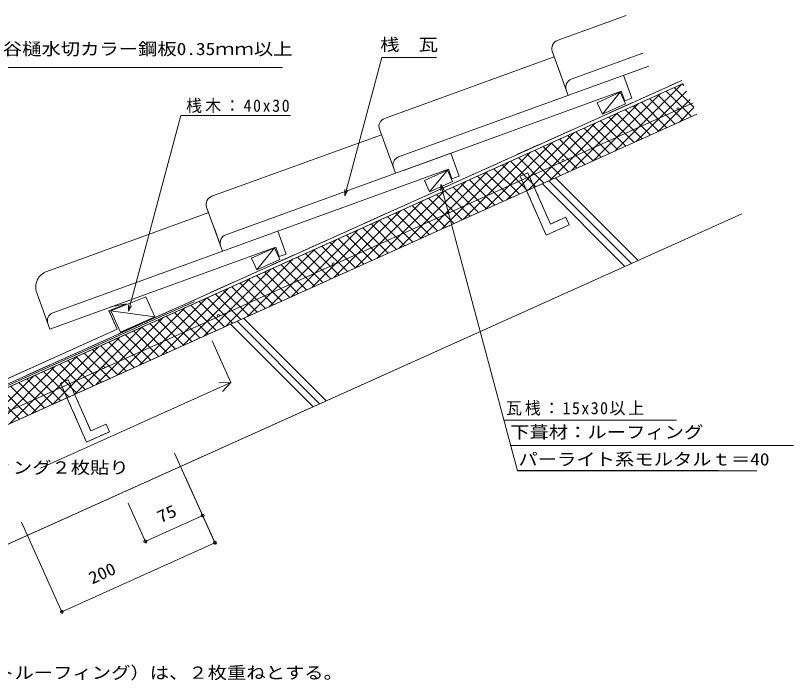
# Model space of a CAD drawing. Units: millimetres, scale not verified. Extents: x -947 to 947, y -431 to 477.
# Drawn here: x 21 to 947, y -395 to 396 of the extents above; entities that cross this region are included whole.
import ezdxf
from ezdxf.enums import TextEntityAlignment as Align

# ---------------------------------------------------------------- set-up
doc = ezdxf.new("R2010")
doc.units = ezdxf.units.MM
doc.header["$LTSCALE"] = 10
doc.linetypes.add('DASHED1', pattern=[1.8, 1.2, -0.6])
doc.linetypes.add('DASHED3', pattern=[4, 3, -1])
for name, color, linetype, lineweight in [('0-0_LAYER001', 1, 'Continuous', 18), ('0-1_LAYER003', 7, 'Continuous', 18), ('0-2_LAYER004', 2, 'Continuous', 18), ('0-3_LAYER005', 2, 'Continuous', 18), ('0-4_LAYER006', 2, 'Continuous', 18)]:
    doc.layers.add(name, color=color, linetype=linetype, lineweight=lineweight)
doc.styles.add('ＭＳ ゴシック', font='')
doc.styles.get('ＭＳ ゴシック').set_extended_font_data('MS Gothic')

msp = doc.modelspace()

# ---------------------------------------------------------------- linework, layer by layer
at = {"layer": '0-0_LAYER001', "color": 4}
for p, q in [((665.83, 366.74), (747.68, 396.44)), ((659.84, 353.93), (678.88, 301.45)), ((460.12, 274.03), (662.23, 347.35)), ((682.49, 320.84), (767.78, 351.78)), ((476.77, 228.12), (774.77, 336.24)), ((665.64, 337.95), (678.88, 301.45)), ((744.69, 325.32), (754.58, 298.06)), ((454.13, 261.21), (473.17, 208.73)), ((454.13, 261.21), (473.17, 208.73)), ((254.41, 181.31), (456.52, 254.63)), ((548.86, 205.34), (540.4, 202.27)), ((248.42, 168.5), (267.46, 116.01)), ((58.1, 92), (250.81, 161.92)), ((257.63, 143.12), (267.46, 116.01)), ((333.26, 139.89), (343.15, 112.63)), ((330.6, 120.84), (61.75, 23.3)), ((330.6, 120.84), (334.69, 109.56)), ((343.15, 112.63), (334.69, 109.56)), ((46.12, 66.38), (61.75, 23.3))]:
    msp.add_line(p, q, dxfattribs=at)
at = {"layer": '0-0_LAYER001'}
for p, q in [((814.77, 315.18), (816.65, 313.3)), ((734.17, 235.04), (813.92, 314.8)), ((759.88, 246.61), (819.73, 306.46)), ((795.27, 306.4), (825.52, 276.15)), ((805.02, 310.79), (828.22, 287.59)), ((708.46, 223.47), (788.21, 303.22)), ((775.76, 297.62), (806.01, 267.37)), ((785.51, 302.01), (815.76, 271.76)), ((785.6, 258.19), (824.12, 296.71)), ((682.74, 211.9), (762.5, 291.65)), ((756.25, 288.84), (786.5, 258.59)), ((766.01, 293.23), (796.26, 262.98)), ((657.03, 200.33), (736.78, 280.08)), ((736.75, 280.07), (767, 249.82)), ((746.5, 284.46), (776.75, 254.21)), ((811.31, 269.76), (828.51, 286.95)), ((717.24, 271.29), (747.49, 241.04)), ((726.99, 275.68), (757.24, 245.43)), ((631.32, 188.76), (711.07, 268.51)), ((697.73, 262.51), (727.99, 232.26)), ((707.49, 266.9), (737.74, 236.65)), ((605.6, 177.19), (685.36, 256.94)), ((678.23, 253.73), (708.48, 223.48)), ((687.98, 258.12), (718.23, 227.87)), ((579.89, 165.62), (659.64, 245.37)), ((658.72, 244.96), (688.97, 214.7)), ((668.47, 249.34), (698.73, 219.09)), ((554.18, 154.05), (633.93, 233.8)), ((629.46, 231.79), (659.71, 201.54)), ((639.22, 236.18), (669.47, 205.93)), ((648.97, 240.57), (679.22, 210.32)), ((609.96, 223.01), (640.21, 192.76)), ((619.71, 227.4), (649.96, 197.15)), ((528.47, 142.48), (608.22, 222.23)), ((590.45, 214.23), (620.7, 183.98)), ((600.2, 218.62), (630.45, 188.37)), ((502.75, 130.91), (582.5, 210.66)), ((570.94, 205.45), (601.19, 175.2)), ((580.7, 209.84), (610.95, 179.59)), ((477.04, 119.33), (556.79, 199.09)), ((551.44, 196.68), (581.69, 166.43)), ((561.19, 201.07), (591.44, 170.82)), ((451.33, 107.76), (531.08, 187.52)), ((531.93, 187.9), (562.18, 157.65)), ((541.68, 192.29), (571.93, 162.04)), ((425.61, 96.19), (505.37, 175.95)), ((512.42, 179.12), (542.67, 148.87)), ((522.18, 183.51), (552.43, 153.26)), ((492.92, 170.34), (523.17, 140.09)), ((502.67, 174.73), (532.92, 144.48)), ((399.9, 84.62), (479.65, 164.37)), ((473.41, 161.57), (503.66, 131.31)), ((483.16, 165.95), (513.41, 135.7)), ((374.19, 73.05), (453.94, 152.8)), ((444.15, 148.4), (474.4, 118.15)), ((453.9, 152.79), (484.16, 122.54)), ((463.66, 157.18), (493.91, 126.93)), ((348.47, 61.48), (428.23, 141.23)), ((424.64, 139.62), (454.9, 109.37)), ((434.4, 144.01), (464.65, 113.76)), ((322.76, 49.91), (402.51, 129.66)), ((405.14, 130.84), (435.39, 100.59)), ((414.89, 135.23), (445.14, 104.98)), ((385.63, 122.07), (415.88, 91.81)), ((395.39, 126.45), (425.64, 96.2)), ((297.05, 38.34), (376.8, 118.09)), ((366.13, 113.29), (396.38, 83.04)), ((375.88, 117.68), (406.13, 87.43)), ((271.34, 26.77), (351.09, 106.52)), ((346.62, 104.51), (376.87, 74.26)), ((356.37, 108.9), (386.62, 78.65)), ((245.62, 15.2), (325.37, 94.95)), ((327.11, 95.73), (357.36, 65.48)), ((336.87, 100.12), (367.12, 69.87)), ((219.91, 3.63), (299.66, 83.38)), ((307.61, 86.95), (337.86, 56.7)), ((317.36, 91.34), (347.61, 61.09)), ((288.1, 78.18), (318.35, 47.92)), ((297.85, 82.56), (328.1, 52.31)), ((194.2, -7.94), (273.95, 71.81)), ((258.84, 65.01), (289.09, 34.76)), ((268.59, 69.4), (298.84, 39.15)), ((278.35, 73.79), (308.6, 43.54)), ((168.48, -19.52), (248.24, 60.24)), ((239.33, 56.23), (269.59, 25.98)), ((249.09, 60.62), (279.34, 30.37)), ((142.77, -31.09), (222.52, 48.67)), ((219.83, 47.45), (250.08, 17.2)), ((229.58, 51.84), (259.83, 21.59)), ((117.06, -42.66), (196.81, 37.1)), ((200.32, 38.68), (230.57, 8.42)), ((210.07, 43.06), (240.33, 12.81)), ((180.82, 29.9), (211.07, -0.35)), ((190.57, 34.29), (220.82, 4.04)), ((91.34, -54.23), (171.1, 25.52)), ((161.31, 21.12), (191.56, -9.13)), ((171.06, 25.51), (201.31, -4.74)), ((65.63, -65.8), (145.38, 13.95)), ((141.8, 12.34), (172.05, -17.91)), ((151.56, 16.73), (181.81, -13.52)), ((39.92, -77.37), (119.67, 2.38)), ((122.3, 3.56), (152.55, -26.69)), ((132.05, 7.95), (162.3, -22.3)), ((14.21, -88.94), (93.96, -9.19)), ((102.79, -5.21), (133.04, -35.46)), ((112.54, -0.83), (142.79, -31.08)), ((73.53, -18.38), (103.78, -48.63)), ((83.28, -13.99), (113.53, -44.24)), ((93.04, -9.6), (123.29, -39.85)), ((-11.51, -100.51), (68.25, -20.76)), ((54.02, -27.16), (84.27, -57.41)), ((63.78, -22.77), (94.03, -53.02)), ((-37.22, -112.08), (42.53, -32.33)), ((34.52, -35.94), (64.77, -66.19)), ((44.27, -31.55), (74.52, -61.8)), ((15.01, -44.71), (45.26, -74.97)), ((24.76, -40.33), (55.01, -70.58)), ((-4.5, -53.49), (25.76, -83.74)), ((5.26, -49.1), (35.51, -79.35))]:
    msp.add_line(p, q, dxfattribs=at)
at = {"layer": '0-0_LAYER001', "color": 2}
for p, q in [((740.83, 305.09), (713.48, 292.76)), ((740.83, 305.09), (719.65, 279.09)), ((747, 291.42), (740.83, 305.09)), ((713.48, 292.76), (719.65, 279.09)), ((719.65, 279.09), (747, 291.42)), ((-38.75, -112.77), (832.05, 279.09)), ((535.09, 212.48), (507.73, 200.17)), ((535.09, 212.48), (513.88, 186.49)), ((541.24, 198.8), (535.09, 212.48)), ((507.73, 200.17), (513.88, 186.49)), ((513.88, 186.49), (541.24, 198.8)), ((527.21, 195.24), (618.47, -145.36)), ((329.32, 119.89), (301.96, 107.57)), ((329.32, 119.89), (308.12, 93.9)), ((335.47, 106.21), (329.32, 119.89)), ((301.96, 107.57), (308.12, 93.9)), ((308.12, 93.9), (335.47, 106.21)), ((255.04, 9.29), (277.37, -40.32)), ((277.37, -40.32), (50.69, -142.33)), ((277.37, -40.32), (262.73, -40.67)), ((277.37, -40.32), (267.4, -51.05)), ((602.79, -85.19), (807.61, -85.19)), ((609.7, -115.05), (946.94, -115.05)), ((259.34, -233.21), (210.32, -124.27)), ((619.24, -145.15), (857.27, -145.15)), ((244.76, -200.8), (223.22, -152.93)), ((176.37, -231.58), (154.82, -183.7)), ((243.73, -198.52), (175.34, -229.3)), ((76.96, -315.28), (27.94, -206.34)), ((258.32, -230.93), (75.93, -313))]:
    msp.add_line(p, q, dxfattribs=at)
for points in [[(412.79, 181.95), (456.9, 346.56), (497.4, 346.56)], [(-94.15, -32.61), (4.27, 334.68), (238.27, 334.68)], [(155.26, 44.7), (217.67, 277.6), (348.17, 277.6)], [(527.21, 187.74), (527.21, 195.24), (530.96, 188.74)], [(416.54, 188.45), (412.79, 181.95), (412.79, 189.45)], [(159.01, 51.19), (155.26, 44.7), (155.26, 52.2)]]:
    msp.add_lwpolyline(points, dxfattribs=at)
at = {"layer": '0-0_LAYER001', "color": 4}
for points in [[(482.57, 212.14), (742.02, 306.27), (746.12, 294.99), (754.58, 298.06)], [(271.06, 135.4), (538.97, 232.6), (548.86, 205.34)], [(65.35, 42.69), (536.31, 213.55), (540.4, 202.27)]]:
    msp.add_lwpolyline(points, dxfattribs=at)
at = {"layer": '0-0_LAYER001', "color": 2}
for centre in [(243.73, -198.52), (175.34, -229.3), (258.32, -230.93), (75.93, -313)]:
    msp.add_circle(centre, 1.7, dxfattribs=at)
at = {"layer": '0-0_LAYER001', "color": 4}
for centre, radius in [((669.24, 357.34), 10), ((685.9, 311.44), 10), ((463.53, 264.62), 10), ((480.18, 218.72), 10), ((257.82, 171.91), 10), ((274.47, 126), 10), ((64.92, 73.2), 20), ((68.76, 33.29), 10)]:
    msp.add_arc(centre, radius, 109.94091, 199.94091, dxfattribs=at)
at = {"layer": '0-1_LAYER003'}
for p, q in [((412.79, 181.95), (456.9, 346.56)), ((456.9, 346.56), (497.4, 346.56)), ((4.27, 334.68), (238.27, 334.68)), ((719.65, 279.09), (740.83, 305.09)), ((155.26, 44.7), (217.67, 277.6)), ((217.67, 277.6), (348.17, 277.6)), ((507.73, 200.17), (535.09, 212.48)), ((513.88, 186.49), (507.73, 200.17)), ((527.21, 195.24), (527.21, 187.74)), ((527.21, 195.24), (530.96, 188.74)), ((527.21, 195.24), (618.47, -145.36)), ((746.39, 97.99), (648.08, 196.3)), ((655.88, 199.81), (754.2, 101.5)), ((663.69, 203.33), (762, 105.01)), ((329.32, 119.89), (308.12, 93.9)), ((301.96, 107.57), (308.12, 93.9)), ((-38.96, -66.63), (233.94, 56.18)), ((134.34, 44.87), (186.76, 38.03)), ((276.81, 29.23), (375.13, -69.08)), ((382.93, -65.57), (284.61, 32.74)), ((292.42, 36.25), (390.73, -62.06)), ((277.37, -40.32), (50.69, -142.33)), ((277.37, -40.32), (267.4, -51.05)), ((602.79, -85.19), (807.61, -85.19)), ((609.7, -115.05), (946.94, -115.05)), ((210.32, -124.27), (259.01, -232.48)), ((618.47, -145.36), (865.24, -145.36)), ((176.04, -230.85), (154.82, -183.7)), ((243.73, -198.52), (175.34, -229.3)), ((76.96, -315.28), (27.94, -206.34)), ((258.32, -230.93), (75.93, -313))]:
    msp.add_line(p, q, dxfattribs=at)
at = {"layer": '0-1_LAYER003', "color": 2}
for p, q in [((-38.75, -68.9), (815.63, 315.56)), ((81.53, -14.78), (163.61, 22.15))]:
    msp.add_line(p, q, dxfattribs=at)
at = {"layer": '0-1_LAYER003'}
for points in [[(814.77, 315.18), (-38.75, -68.9), (-877.18, 308.39)], [(-875.53, 312.04), (-38.75, -64.52), (813.99, 319.21)], [(-893.59, 271.91), (-38.75, -112.77), (832.05, 279.09)], [(412.79, 189.45), (412.79, 181.95), (416.35, 188.12)], [(-946.94, 153.36), (-38.75, -255.32), (885.39, 160.54)], [(-219.58, 22.63), (-39.39, -58.45), (141.98, 23.16), (132.12, 45.06), (152.54, 53.27), (135.99, 50.23)], [(155.26, 52.2), (155.26, 44.7), (159.01, 51.19)], [(255.04, 9.29), (277.37, -40.32), (262.73, -40.67)]]:
    msp.add_lwpolyline(points, dxfattribs=at)
for points in [[(713.48, 292.76), (740.83, 305.09), (747, 291.42), (719.65, 279.09)], [(541.24, 198.8), (535.09, 212.48), (513.88, 186.49)], [(621.66, 205.33), (630.82, 209.35), (657.62, 148.35), (675.9, 156.39), (679.93, 147.23), (652.49, 135.17)], [(301.96, 107.57), (329.32, 119.89), (335.47, 106.21), (308.12, 93.9)], [(134.34, 44.87), (176.12, 61.67), (186.76, 38.03), (145.73, 19.56)], [(74.49, -40.9), (83.64, -36.88), (110.45, -97.88), (128.73, -89.84), (132.75, -99), (105.31, -111.06)]]:
    msp.add_lwpolyline(points, close=True, dxfattribs=at)
at = {"layer": '0-2_LAYER004', "color": 7}
for p, q in [((497.4, 346.56), (522.19, 346.56)), ((238.27, 334.68), (338.67, 334.68)), ((865.24, -145.36), (903.19, -145.36))]:
    msp.add_line(p, q, dxfattribs=at)
at = {"layer": '0-2_LAYER004', "linetype": 'DASHED3'}
msp.add_line((-38.75, -64.52), (813.99, 319.21), dxfattribs=at)
at = {"layer": '0-2_LAYER004', "color": 3}
msp.add_line((-22.57, -90.14), (827.71, 292.48), dxfattribs=at)
at = {"layer": '0-2_LAYER004', "linetype": 'DASHED1'}
for p, q in [((630.82, 209.35), (621.66, 205.33)), ((621.66, 205.33), (652.49, 135.17)), ((630.82, 209.35), (657.62, 148.35)), ((657.62, 148.35), (675.9, 156.39)), ((679.93, 147.23), (675.9, 156.39)), ((652.49, 135.17), (679.93, 147.23)), ((83.64, -36.88), (74.49, -40.9)), ((83.64, -36.88), (110.45, -97.88)), ((74.49, -40.9), (105.31, -111.06)), ((110.45, -97.88), (128.73, -89.84)), ((132.75, -99), (128.73, -89.84)), ((105.31, -111.06), (132.75, -99))]:
    msp.add_line(p, q, dxfattribs=at)
at = {"layer": '0-2_LAYER004'}
msp.add_line((186.76, 38.03), (145.73, 19.56), dxfattribs=at)
at = {"layer": '0-2_LAYER004', "color": 3}
for centre in [(809.42, 285.47), (672.63, 223.91), (535.84, 162.36), (399.05, 100.8), (262.27, 39.25), (125.48, -22.31)]:
    msp.add_circle(centre, 1.3, dxfattribs=at)
at = {"layer": '0-3_LAYER005'}
for p, q in [((134.34, 44.87), (176.12, 61.67)), ((176.12, 61.67), (186.76, 38.03)), ((141.98, 23.16), (131.99, 45.36)), ((134.34, 44.87), (145.73, 19.56)), ((134.34, 44.87), (186.76, 38.03)), ((-39.39, -58.45), (141.98, 23.16))]:
    msp.add_line(p, q, dxfattribs=at)
msp.add_lwpolyline([(132.12, 45.06), (152.54, 53.27), (133.87, 49.84)], dxfattribs=at)
at = {"layer": '0-4_LAYER006'}
for p, q in [((648.08, 196.3), (746.39, 97.99)), ((655.88, 199.81), (754.2, 101.5)), ((663.69, 203.33), (762, 105.01)), ((-38.75, -255.32), (885.39, 160.54)), ((276.81, 29.23), (375.13, -69.08)), ((284.61, 32.74), (382.93, -65.57)), ((292.42, 36.25), (390.73, -62.06))]:
    msp.add_line(p, q, dxfattribs=at)
at = {"layer": '0-4_LAYER006', "linetype": 'DASHED1'}
msp.add_line((-38.96, -66.63), (233.94, 56.18), dxfattribs=at)

# ---------------------------------------------------------------- texts
at = {"layer": '0-2_LAYER004', "color": 7, "style": 'ＭＳ ゴシック', "width": 1.15}
for s, p in [('桟\u3000瓦', (454.94, 350.18)), ('谷樋水切カラー鋼板0.35ｍｍ以上', (5.77, 345.01)), ('下葺材：ルーフィング', (609.7, -111.02)), ('パーライト系モルタルｔ＝40', (619.5, -143.34)), ('この範囲ルーフィング２枚貼り', (-166.28, -153.17)), ('谷部分の下葺き材（アスファルトルーフィング）は、２枚重ねとする。', (-325.25, -397.29))]:
    msp.add_text(s, height=14.66, dxfattribs=at).set_placement(p, align=Align.BOTTOM_LEFT)
at = {"layer": '0-2_LAYER004', "color": 7, "style": 'ＭＳ ゴシック'}
for s, width, p in [('75', 1.15, (195.17, -211.84)), ('200', 1.1, (113.8, -284.69))]:
    msp.add_text(s, height=14.66, rotation=24.228, dxfattribs=dict(at, width=width)).set_placement(p, align=Align.BOTTOM_LEFT)
at = {"layer": '0-2_LAYER004', "color": 7, "char_height": 14.66, "attachment_point": 7, "style": 'ＭＳ ゴシック'}
for s, insert in [('\\T1.2;\\W0.95;桟木：40x30', (223.89, 280.35)), ('\\T1.18;\\W0.95;瓦桟：15x30以上', (604.8, -79.68))]:
    msp.add_mtext(s, dxfattribs=dict(at, insert=insert))

doc.saveas('drawing.dxf')
